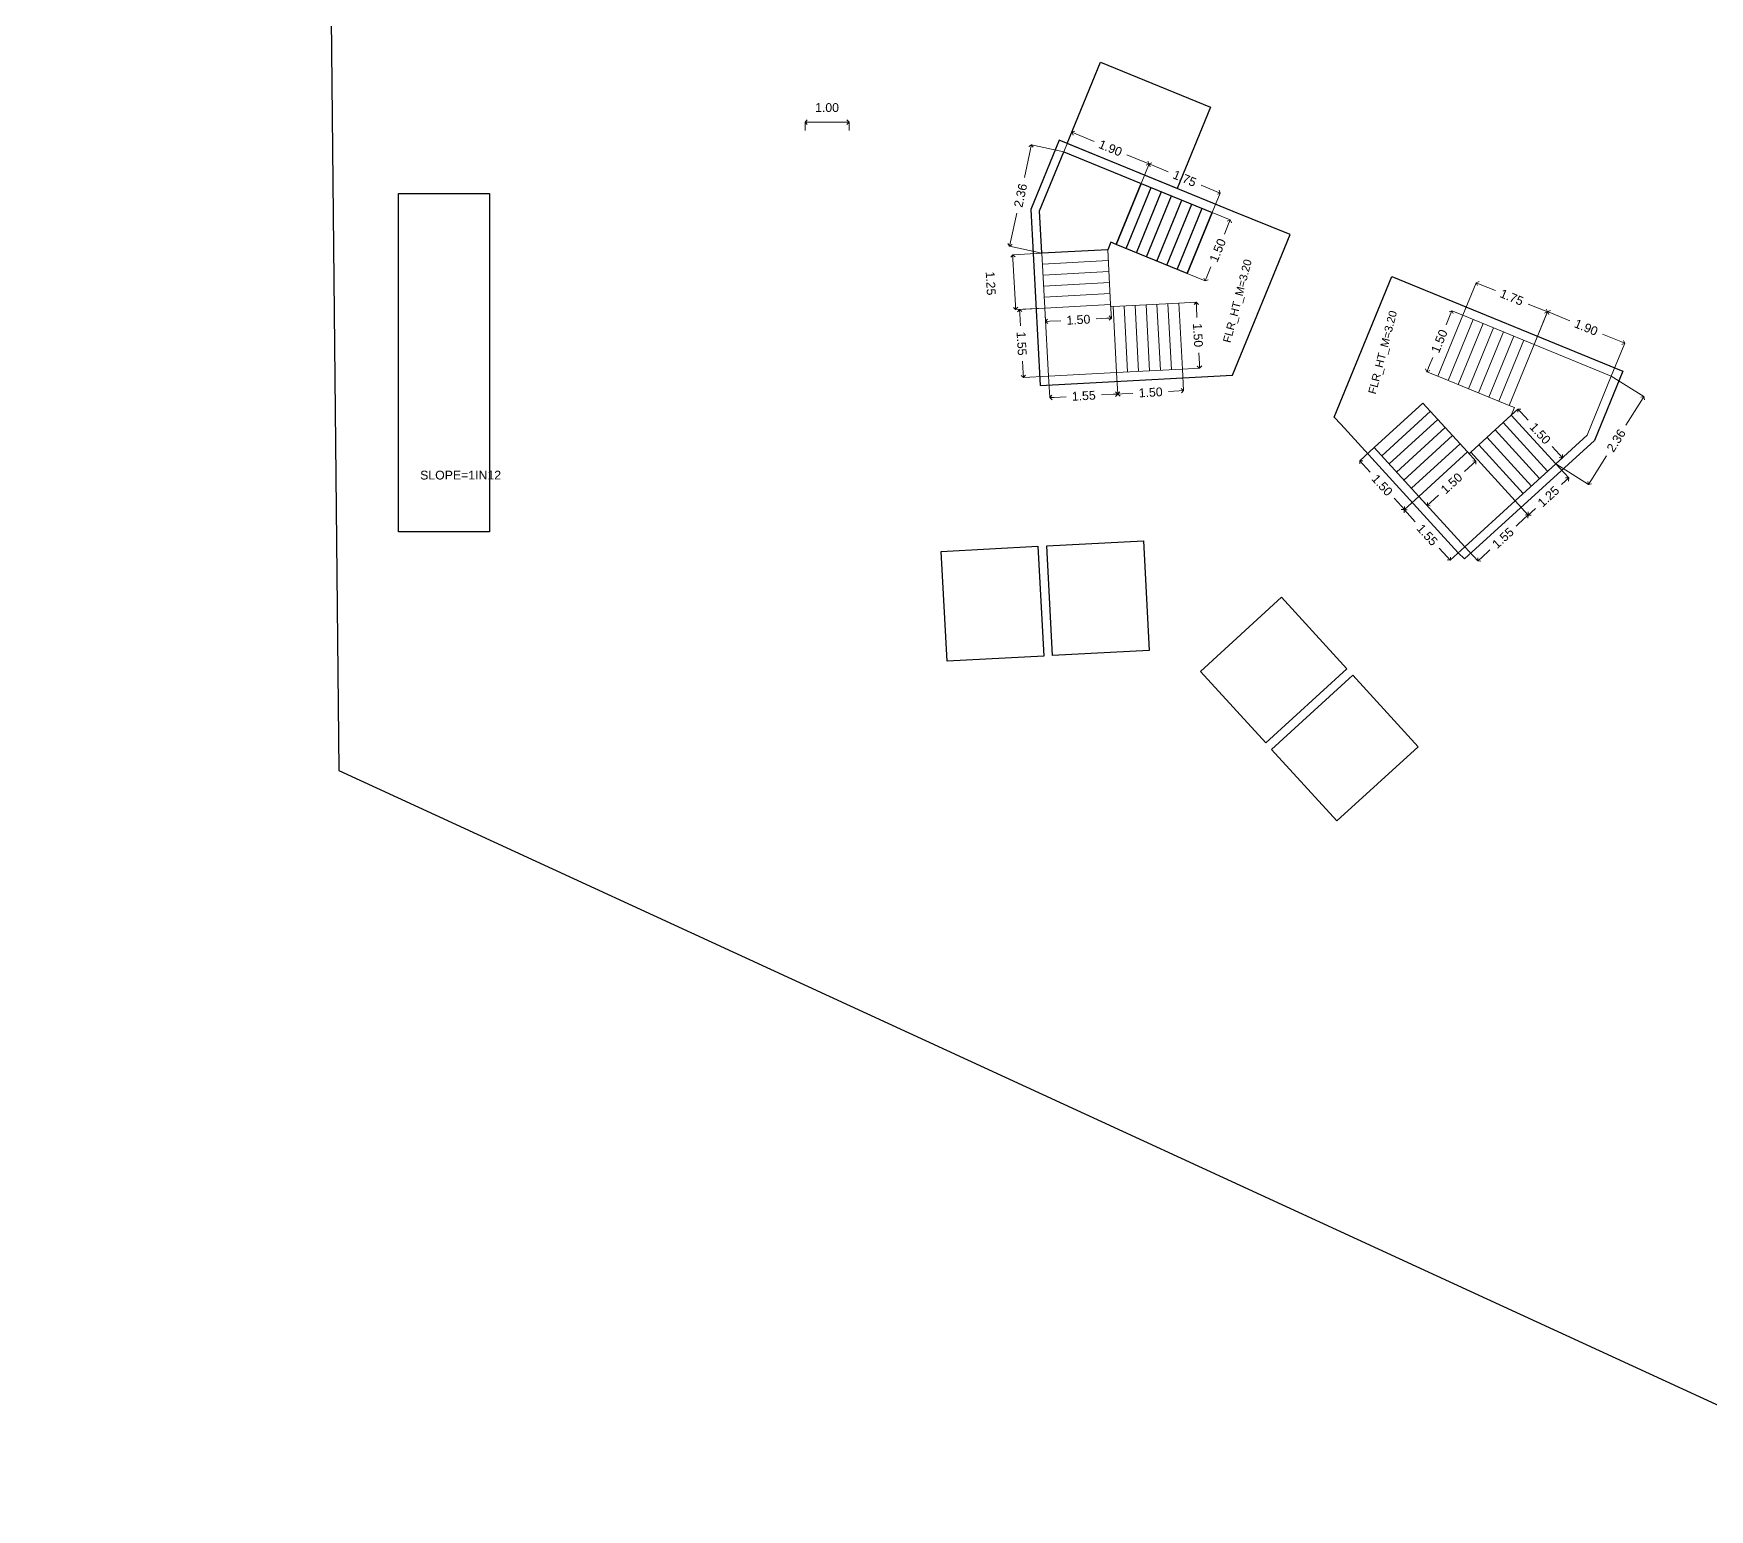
# Model space of a CAD drawing. Header units: metres. Extents: x 0 to 2611, y 0 to 3637.
# Drawn here: x 2329.2 to 2367.3, y 3138.52 to 3172.08 of the extents above; entities that cross this region are included whole.
import ezdxf

# ---------------------------------------------------------------- set-up
doc = ezdxf.new("R2010")
doc.units = ezdxf.units.M
doc.header["$LTSCALE"] = 0.1
doc.linetypes.add('CONTINULUS', pattern=[0])
for name, color, linetype in [('BLK_1_DA_RAMP_1', 7, 'Continuous'), ('BLK_1_FLR_0_BLT_UP_AREA', 14, 'Continuous'), ('BLK_1_FLR_0_LIFT_10', 1, 'Continuous'), ('BLK_1_FLR_0_LIFT_6', 1, 'Continuous'), ('BLK_1_FLR_0_LIFT_7', 1, 'Continuous'), ('BLK_1_FLR_0_LIFT_8', 1, 'Continuous'), ('BLK_1_FLR_0_LIFT_9', 1, 'Continuous'), ('BLK_1_FLR_0_STAIR_3', 7, 'Continuous'), ('BLK_1_FLR_0_STAIR_3_FLIGHT_3', 7, 'Continuous'), ('BLK_1_FLR_0_STAIR_3_LANDING_2', 7, 'Continuous'), ('BLK_1_FLR_0_STAIR_4', 7, 'Continuous'), ('BLK_1_FLR_0_STAIR_4_FLIGHT_3', 7, 'Continuous'), ('BLK_1_FLR_0_STAIR_4_LANDING_2', 7, 'Continuous')]:
    doc.layers.add(name, color=color, linetype=linetype)
for name, color, linetype, lineweight in [('BLK_1_FLR_0_EXIT_WIDTH_DOOR', 7, 'Continuous', 0), ('BLK_1_FLR_0_STAIR_3_FLIGHT_1', 7, 'Continuous', 0), ('BLK_1_FLR_0_STAIR_3_FLIGHT_2', 7, 'Continuous', 0), ('BLK_1_FLR_0_STAIR_3_LANDING_1', 7, 'Continuous', 0), ('BLK_1_FLR_0_STAIR_4_FLIGHT_1', 7, 'Continuous', 0), ('BLK_1_FLR_0_STAIR_4_FLIGHT_2', 7, 'Continuous', 0), ('BLK_1_FLR_0_STAIR_4_LANDING_1', 7, 'Continuous', 0), ('PLAN', 7, 'Continuous', 40)]:
    doc.layers.add(name, color=color, linetype=linetype, lineweight=lineweight)
doc.styles.add('Arial', font='arial.ttf', dxfattribs={"height": 0.2})
doc.styles.get("Standard").update_dxf_attribs({"font": 'arial.ttf'})
doc.dimstyles.new('Standard$0', dxfattribs={"dimtxt": 0.2, "dimasz": 0.1, "dimexe": 0, "dimexo": 0, "dimgap": 0.1525, "dimtad": 0, "dimzin": 3, "dimdsep": 46, "dimtxsty": 'Arial', "dimblk": 'OPEN90', "dimcen": 0.09, "dimclrd": 8, "dimclre": 8, "dimclrt": 7, "dimadec": 0, "dimazin": 0, "dimtfac": 1, "dimtofl": 0, "dimtmove": 2, "dimatfit": 2, "dimfxl": 1, "dimtolj": 1, "dimtzin": 0, "dimlwd": 9, "dimlwe": 9, "dimarcsym": 0})

# ---------------------------------------------------------------- blocks, each defined once
blk = doc.blocks.new('_Open90')
at = {"layer": 'PLAN', "color": 0, "lineweight": -2}
for p, q in [((0, 0), (-1, 0)), ((-0.5, 0.5), (0, 0)), ((0, 0), (-0.5, -0.5))]:
    blk.add_line(p, q, dxfattribs=at)
blk = doc.blocks.new('*D47')
at = {"layer": 'BLK_1_FLR_0_STAIR_3_FLIGHT_1', "color": 8, "lineweight": 9, "transparency": 16777216}
for p, q in [((2353.822, 3164.371), (2353.848, 3163.879)), ((2355.32, 3164.45), (2355.346, 3163.959)), ((2353.948, 3163.885), (2354.195, 3163.898)), ((2355.246, 3163.953), (2354.999, 3163.94))]:
    blk.add_line(p, q, dxfattribs=at)
at = {"layer": 'Defpoints', "color": 0, "transparency": 16777216}
for p in [(2353.822, 3164.371, 0), (2355.32, 3164.45, 0), (2353.848, 3163.879)]:
    blk.add_point(p, dxfattribs=at)
at = {"layer": 'BLK_1_FLR_0_STAIR_3_FLIGHT_1', "color": 8, "lineweight": 9, "transparency": 16777216, "xscale": 0.1, "yscale": 0.1, "zscale": 0.1}
for p, rotation in [((2353.848, 3163.879), 183.0264746994951), ((2355.346, 3163.959), 3.026474699495148)]:
    blk.add_blockref('_Open90', p, dxfattribs=dict(at, rotation=rotation))
at = {"layer": 'BLK_1_FLR_0_STAIR_3_FLIGHT_1', "color": 7, "transparency": 16777216, "insert": (2354.597, 3163.919), "char_height": 0.2, "attachment_point": 5, "rotation": 3.0265, "style": 'Arial'}
blk.add_mtext('\\A1;1.50', dxfattribs=at)
blk = doc.blocks.new('*D48')
at = {"layer": 'BLK_1_FLR_0_STAIR_3_FLIGHT_1', "color": 8, "lineweight": 9, "transparency": 16777216}
for p, q in [((2355.241, 3165.948), (2355.631, 3165.969)), ((2355.636, 3165.869), (2355.649, 3165.622)), ((2355.705, 3164.571), (2355.692, 3164.818)), ((2355.32, 3164.45), (2355.71, 3164.471))]:
    blk.add_line(p, q, dxfattribs=at)
at = {"layer": 'Defpoints', "color": 0, "transparency": 16777216}
for p in [(2355.241, 3165.948, 0), (2355.32, 3164.45, 0), (2355.71, 3164.471)]:
    blk.add_point(p, dxfattribs=at)
at = {"layer": 'BLK_1_FLR_0_STAIR_3_FLIGHT_1', "color": 8, "lineweight": 9, "transparency": 16777216, "xscale": 0.1, "yscale": 0.1, "zscale": 0.1}
for p, rotation in [((2355.631, 3165.969), 93.02647469949605), ((2355.71, 3164.471), 273.026474699496)]:
    blk.add_blockref('_Open90', p, dxfattribs=dict(at, rotation=rotation))
at = {"layer": 'BLK_1_FLR_0_STAIR_3_FLIGHT_1', "color": 7, "transparency": 16777216, "insert": (2355.671, 3165.22), "char_height": 0.2, "attachment_point": 5, "rotation": 273.0265, "style": 'Arial'}
blk.add_mtext('\\A1;1.50', dxfattribs=at)
blk = doc.blocks.new('*D49')
at = {"layer": 'BLK_1_FLR_0_STAIR_3_FLIGHT_2', "color": 8, "lineweight": 9, "transparency": 16777216}
for p, q in [((2352.123, 3167.085), (2351.462, 3167.05)), ((2351.467, 3166.95), (2351.522, 3165.902)), ((2352.189, 3165.837), (2351.528, 3165.802))]:
    blk.add_line(p, q, dxfattribs=at)
at = {"layer": 'Defpoints', "color": 0, "transparency": 16777216}
for p in [(2352.123, 3167.085, 0), (2351.528, 3165.802), (2352.189, 3165.837, 0)]:
    blk.add_point(p, dxfattribs=at)
at = {"layer": 'BLK_1_FLR_0_STAIR_3_FLIGHT_2', "color": 8, "lineweight": 9, "transparency": 16777216, "xscale": 0.1, "yscale": 0.1, "zscale": 0.1}
for p, rotation in [((2351.462, 3167.05), 93.02647469935891), ((2351.528, 3165.802), 273.0264746993589)]:
    blk.add_blockref('_Open90', p, dxfattribs=dict(at, rotation=rotation))
at = {"layer": 'BLK_1_FLR_0_STAIR_3_FLIGHT_2', "color": 7, "transparency": 16777216, "insert": (2350.96, 3166.398), "char_height": 0.2, "attachment_point": 5, "rotation": 273.0265, "style": 'Arial'}
blk.add_mtext('\\A1;1.25', dxfattribs=at)
blk = doc.blocks.new('*D50')
at = {"layer": 'BLK_1_FLR_0_STAIR_3_FLIGHT_2', "color": 8, "lineweight": 9, "transparency": 16777216}
for p, q in [((2352.189, 3165.837), (2352.205, 3165.532)), ((2353.687, 3165.916), (2353.703, 3165.611)), ((2352.305, 3165.537), (2352.552, 3165.55)), ((2353.603, 3165.606), (2353.356, 3165.593))]:
    blk.add_line(p, q, dxfattribs=at)
at = {"layer": 'Defpoints', "color": 0, "transparency": 16777216}
for p in [(2352.189, 3165.837, 0), (2353.687, 3165.916, 0), (2352.205, 3165.532)]:
    blk.add_point(p, dxfattribs=at)
at = {"layer": 'BLK_1_FLR_0_STAIR_3_FLIGHT_2', "color": 8, "lineweight": 9, "transparency": 16777216, "xscale": 0.1, "yscale": 0.1, "zscale": 0.1}
for p, rotation in [((2352.205, 3165.532), 183.0264746994787), ((2353.703, 3165.611), 3.026474699478685)]:
    blk.add_blockref('_Open90', p, dxfattribs=dict(at, rotation=rotation))
at = {"layer": 'BLK_1_FLR_0_STAIR_3_FLIGHT_2', "color": 7, "transparency": 16777216, "insert": (2352.954, 3165.571), "char_height": 0.2, "attachment_point": 5, "rotation": 3.0265, "style": 'Arial'}
blk.add_mtext('\\A1;1.50', dxfattribs=at)
blk = doc.blocks.new('*D51')
at = {"layer": 'BLK_1_FLR_0_STAIR_3_FLIGHT_3', "color": 8, "lineweight": 9, "transparency": 16777216}
for p, q in [((2354.379, 3168.673), (2354.56, 3169.115)), ((2354.652, 3169.077), (2354.996, 3168.936)), ((2356.086, 3168.489), (2355.743, 3168.63)), ((2355.998, 3168.01), (2356.179, 3168.451))]:
    blk.add_line(p, q, dxfattribs=at)
at = {"layer": 'Defpoints', "color": 0, "transparency": 16777216}
for p in [(2354.56, 3169.115), (2354.379, 3168.673, 0), (2355.998, 3168.01, 0)]:
    blk.add_point(p, dxfattribs=at)
at = {"layer": 'BLK_1_FLR_0_STAIR_3_FLIGHT_3', "color": 8, "lineweight": 9, "transparency": 16777216, "xscale": 0.1, "yscale": 0.1, "zscale": 0.1}
for p, rotation in [((2354.56, 3169.115), 157.7139272101451), ((2356.179, 3168.451), 337.7139272101451)]:
    blk.add_blockref('_Open90', p, dxfattribs=dict(at, rotation=rotation))
at = {"layer": 'BLK_1_FLR_0_STAIR_3_FLIGHT_3', "color": 7, "transparency": 16777216, "insert": (2355.369, 3168.783), "char_height": 0.2, "attachment_point": 5, "rotation": 337.7139, "style": 'Arial'}
blk.add_mtext('\\A1;1.75', dxfattribs=at)
blk = doc.blocks.new('*D52')
at = {"layer": 'BLK_1_FLR_0_STAIR_3_FLIGHT_3', "color": 8, "lineweight": 9, "transparency": 16777216}
for p, q in [((2355.998, 3168.01), (2356.405, 3167.843)), ((2356.367, 3167.75), (2356.273, 3167.521)), ((2355.429, 3166.622), (2355.836, 3166.455)), ((2355.874, 3166.547), (2355.968, 3166.776))]:
    blk.add_line(p, q, dxfattribs=at)
at = {"layer": 'Defpoints', "color": 0, "transparency": 16777216}
for p in [(2355.998, 3168.01, 0), (2355.429, 3166.622, 0), (2355.836, 3166.455)]:
    blk.add_point(p, dxfattribs=at)
at = {"layer": 'BLK_1_FLR_0_STAIR_3_FLIGHT_3', "color": 8, "lineweight": 9, "transparency": 16777216, "xscale": 0.1, "yscale": 0.1, "zscale": 0.1}
for p, rotation in [((2356.405, 3167.843), 67.71392721014676), ((2355.836, 3166.455), 247.7139272101468)]:
    blk.add_blockref('_Open90', p, dxfattribs=dict(at, rotation=rotation))
at = {"layer": 'BLK_1_FLR_0_STAIR_3_FLIGHT_3', "color": 7, "transparency": 16777216, "insert": (2356.121, 3167.149), "char_height": 0.2, "attachment_point": 5, "rotation": 67.7139, "style": 'Arial'}
blk.add_mtext('\\A1;1.50', dxfattribs=at)
blk = doc.blocks.new('*D53')
at = {"layer": 'BLK_1_FLR_0_STAIR_3_LANDING_2', "color": 8, "lineweight": 9, "transparency": 16777216}
for p, q in [((2352.624, 3169.393), (2352.805, 3169.834)), ((2352.898, 3169.796), (2353.31, 3169.627)), ((2354.467, 3169.153), (2354.055, 3169.322)), ((2354.379, 3168.673), (2354.56, 3169.115))]:
    blk.add_line(p, q, dxfattribs=at)
at = {"layer": 'Defpoints', "color": 0, "transparency": 16777216}
for p in [(2352.805, 3169.834), (2352.624, 3169.393, 0), (2354.379, 3168.673, 0)]:
    blk.add_point(p, dxfattribs=at)
at = {"layer": 'BLK_1_FLR_0_STAIR_3_LANDING_2', "color": 8, "lineweight": 9, "transparency": 16777216, "xscale": 0.1, "yscale": 0.1, "zscale": 0.1}
for p, rotation in [((2352.805, 3169.834), 157.7139272101976), ((2354.56, 3169.115), 337.7139272101977)]:
    blk.add_blockref('_Open90', p, dxfattribs=dict(at, rotation=rotation))
at = {"layer": 'BLK_1_FLR_0_STAIR_3_LANDING_2', "color": 7, "transparency": 16777216, "insert": (2353.682, 3169.475), "char_height": 0.2, "attachment_point": 5, "rotation": 337.7139, "style": 'Arial'}
blk.add_mtext('\\A1;1.90', dxfattribs=at)
blk = doc.blocks.new('*D54')
at = {"layer": 'BLK_1_FLR_0_STAIR_3_LANDING_2', "color": 8, "lineweight": 9, "transparency": 16777216}
for p, q in [((2352.624, 3169.393), (2351.89, 3169.552)), ((2351.869, 3169.454), (2351.728, 3168.803)), ((2351.411, 3167.342), (2351.552, 3167.994)), ((2352.123, 3167.085), (2351.389, 3167.244))]:
    blk.add_line(p, q, dxfattribs=at)
at = {"layer": 'Defpoints', "color": 0, "transparency": 16777216}
for p in [(2351.89, 3169.552), (2352.624, 3169.393, 0), (2352.123, 3167.085, 0)]:
    blk.add_point(p, dxfattribs=at)
at = {"layer": 'BLK_1_FLR_0_STAIR_3_LANDING_2', "color": 8, "lineweight": 9, "transparency": 16777216, "xscale": 0.1, "yscale": 0.1, "zscale": 0.1}
for p, rotation in [((2351.89, 3169.552), 77.75296677833859), ((2351.389, 3167.244), 257.7529667783386)]:
    blk.add_blockref('_Open90', p, dxfattribs=dict(at, rotation=rotation))
at = {"layer": 'BLK_1_FLR_0_STAIR_3_LANDING_2', "color": 7, "transparency": 16777216, "insert": (2351.64, 3168.398), "char_height": 0.2, "attachment_point": 5, "rotation": 77.753, "style": 'Arial'}
blk.add_mtext('\\A1;2.36', dxfattribs=at)
blk = doc.blocks.new('*D55')
at = {"layer": 'BLK_1_FLR_0_STAIR_3_LANDING_1', "color": 8, "lineweight": 9, "transparency": 16777216}
for p, q in [((2352.278, 3164.289), (2352.304, 3163.801)), ((2353.822, 3164.371), (2353.848, 3163.882)), ((2352.404, 3163.806), (2352.673, 3163.82)), ((2353.748, 3163.877), (2353.479, 3163.863))]:
    blk.add_line(p, q, dxfattribs=at)
at = {"layer": 'Defpoints', "color": 0, "transparency": 16777216}
for p in [(2352.278, 3164.289, 0), (2353.822, 3164.371, 0), (2352.304, 3163.801)]:
    blk.add_point(p, dxfattribs=at)
at = {"layer": 'BLK_1_FLR_0_STAIR_3_LANDING_1', "color": 8, "lineweight": 9, "transparency": 16777216, "xscale": 0.1, "yscale": 0.1, "zscale": 0.1}
for p, rotation in [((2352.304, 3163.801), 183.0264746993862), ((2353.848, 3163.882), 3.026474699386198)]:
    blk.add_blockref('_Open90', p, dxfattribs=dict(at, rotation=rotation))
at = {"layer": 'BLK_1_FLR_0_STAIR_3_LANDING_1', "color": 7, "transparency": 16777216, "insert": (2353.076, 3163.842), "char_height": 0.2, "attachment_point": 5, "rotation": 3.0265, "style": 'Arial'}
blk.add_mtext('\\A1;1.55', dxfattribs=at)
blk = doc.blocks.new('*D56')
at = {"layer": 'BLK_1_FLR_0_STAIR_3_LANDING_1', "color": 8, "lineweight": 9, "transparency": 16777216}
for p, q in [((2352.189, 3165.837), (2351.619, 3165.804)), ((2351.624, 3165.704), (2351.64, 3165.433)), ((2351.702, 3164.356), (2351.686, 3164.627)), ((2352.278, 3164.289), (2351.708, 3164.256))]:
    blk.add_line(p, q, dxfattribs=at)
at = {"layer": 'Defpoints', "color": 0, "transparency": 16777216}
for p in [(2352.189, 3165.837, 0), (2351.708, 3164.256), (2352.278, 3164.289, 0)]:
    blk.add_point(p, dxfattribs=at)
at = {"layer": 'BLK_1_FLR_0_STAIR_3_LANDING_1', "color": 8, "lineweight": 9, "transparency": 16777216, "xscale": 0.1, "yscale": 0.1, "zscale": 0.1}
for p, rotation in [((2351.619, 3165.804), 93.30197067858789), ((2351.708, 3164.256), 273.3019706785879)]:
    blk.add_blockref('_Open90', p, dxfattribs=dict(at, rotation=rotation))
at = {"layer": 'BLK_1_FLR_0_STAIR_3_LANDING_1', "color": 7, "transparency": 16777216, "insert": (2351.663, 3165.03), "char_height": 0.2, "attachment_point": 5, "rotation": 273.302, "style": 'Arial'}
blk.add_mtext('\\A1;1.55', dxfattribs=at)
blk = doc.blocks.new('*D57')
at = {"layer": 'BLK_1_FLR_0_STAIR_4_FLIGHT_1', "color": 8, "lineweight": 9, "transparency": 16777216}
for p, q in [((2361.695, 3165.675), (2361.998, 3166.413)), ((2362.09, 3166.375), (2362.434, 3166.234)), ((2363.525, 3165.787), (2363.181, 3165.928)), ((2363.315, 3165.011), (2363.617, 3165.749))]:
    blk.add_line(p, q, dxfattribs=at)
at = {"layer": 'Defpoints', "color": 0, "transparency": 16777216}
for p in [(2361.998, 3166.413), (2361.695, 3165.675, 0), (2363.315, 3165.011, 0)]:
    blk.add_point(p, dxfattribs=at)
at = {"layer": 'BLK_1_FLR_0_STAIR_4_FLIGHT_1', "color": 8, "lineweight": 9, "transparency": 16777216, "xscale": 0.1, "yscale": 0.1, "zscale": 0.1}
for p, rotation in [((2361.998, 3166.413), 157.7139272101313), ((2363.617, 3165.749), 337.7139272101314)]:
    blk.add_blockref('_Open90', p, dxfattribs=dict(at, rotation=rotation))
at = {"layer": 'BLK_1_FLR_0_STAIR_4_FLIGHT_1', "color": 7, "transparency": 16777216, "insert": (2362.807, 3166.081), "char_height": 0.2, "attachment_point": 5, "rotation": 337.7139, "style": 'Arial'}
blk.add_mtext('\\A1;1.75', dxfattribs=at)
blk = doc.blocks.new('*D58')
at = {"layer": 'BLK_1_FLR_0_STAIR_4_FLIGHT_1', "color": 8, "lineweight": 9, "transparency": 16777216}
for p, q in [((2361.695, 3165.675), (2361.445, 3165.777)), ((2361.407, 3165.685), (2361.313, 3165.456)), ((2360.914, 3164.482), (2361.008, 3164.711)), ((2361.127, 3164.287), (2360.876, 3164.389))]:
    blk.add_line(p, q, dxfattribs=at)
at = {"layer": 'Defpoints', "color": 0, "transparency": 16777216}
for p in [(2361.695, 3165.675, 0), (2360.876, 3164.389), (2361.127, 3164.287, 0)]:
    blk.add_point(p, dxfattribs=at)
at = {"layer": 'BLK_1_FLR_0_STAIR_4_FLIGHT_1', "color": 8, "lineweight": 9, "transparency": 16777216, "xscale": 0.1, "yscale": 0.1, "zscale": 0.1}
for p, rotation in [((2361.445, 3165.777), 67.71392721014388), ((2360.876, 3164.389), 247.7139272101439)]:
    blk.add_blockref('_Open90', p, dxfattribs=dict(at, rotation=rotation))
at = {"layer": 'BLK_1_FLR_0_STAIR_4_FLIGHT_1', "color": 7, "transparency": 16777216, "insert": (2361.16, 3165.083), "char_height": 0.2, "attachment_point": 5, "rotation": 67.7139, "style": 'Arial'}
blk.add_mtext('\\A1;1.50', dxfattribs=at)
blk = doc.blocks.new('*D59')
at = {"layer": 'BLK_1_FLR_0_STAIR_4_FLIGHT_3', "color": 8, "lineweight": 9, "transparency": 16777216}
for p, q in [((2359.68, 3162.663), (2359.353, 3162.364)), ((2359.42, 3162.29), (2359.587, 3162.108)), ((2360.692, 3161.555), (2360.364, 3161.257)), ((2360.297, 3161.33), (2360.13, 3161.513))]:
    blk.add_line(p, q, dxfattribs=at)
at = {"layer": 'Defpoints', "color": 0, "transparency": 16777216}
for p in [(2359.353, 3162.364), (2359.68, 3162.663, 0), (2360.692, 3161.555, 0)]:
    blk.add_point(p, dxfattribs=at)
at = {"layer": 'BLK_1_FLR_0_STAIR_4_FLIGHT_3', "color": 8, "lineweight": 9, "transparency": 16777216, "xscale": 0.1, "yscale": 0.1, "zscale": 0.1}
for p, rotation in [((2359.353, 3162.364), 132.4013797207681), ((2360.364, 3161.257), 312.4013797207683)]:
    blk.add_blockref('_Open90', p, dxfattribs=dict(at, rotation=rotation))
at = {"layer": 'BLK_1_FLR_0_STAIR_4_FLIGHT_3', "color": 7, "transparency": 16777216, "insert": (2359.859, 3161.81), "char_height": 0.2, "attachment_point": 5, "rotation": 312.4014, "style": 'Arial'}
blk.add_mtext('\\A1;1.50', dxfattribs=at)
blk = doc.blocks.new('*D60')
at = {"layer": 'BLK_1_FLR_0_STAIR_4_FLIGHT_3', "color": 8, "lineweight": 9, "transparency": 16777216}
for p, q in [((2361.799, 3162.567), (2361.991, 3162.357)), ((2361.917, 3162.289), (2361.735, 3162.123)), ((2360.692, 3161.555), (2360.884, 3161.345)), ((2360.957, 3161.413), (2361.14, 3161.58))]:
    blk.add_line(p, q, dxfattribs=at)
at = {"layer": 'Defpoints', "color": 0, "transparency": 16777216}
for p in [(2361.799, 3162.567, 0), (2360.692, 3161.555, 0), (2360.884, 3161.345)]:
    blk.add_point(p, dxfattribs=at)
at = {"layer": 'BLK_1_FLR_0_STAIR_4_FLIGHT_3', "color": 8, "lineweight": 9, "transparency": 16777216, "xscale": 0.1, "yscale": 0.1, "zscale": 0.1}
for p, rotation in [((2361.991, 3162.357), 42.40137972088418), ((2360.884, 3161.345), 222.4013797208842)]:
    blk.add_blockref('_Open90', p, dxfattribs=dict(at, rotation=rotation))
at = {"layer": 'BLK_1_FLR_0_STAIR_4_FLIGHT_3', "color": 7, "transparency": 16777216, "insert": (2361.437, 3161.851), "char_height": 0.2, "attachment_point": 5, "rotation": 42.4014, "style": 'Arial'}
blk.add_mtext('\\A1;1.50', dxfattribs=at)
blk = doc.blocks.new('*D61')
at = {"layer": 'BLK_1_FLR_0_STAIR_4_LANDING_2', "color": 8, "lineweight": 9, "transparency": 16777216}
for p, q in [((2362.884, 3161.454), (2363.178, 3161.131)), ((2363.105, 3161.064), (2362.904, 3160.881)), ((2361.739, 3160.409), (2362.034, 3160.086)), ((2362.108, 3160.153), (2362.308, 3160.336))]:
    blk.add_line(p, q, dxfattribs=at)
at = {"layer": 'Defpoints', "color": 0, "transparency": 16777216}
for p in [(2362.884, 3161.454, 0), (2361.739, 3160.409, 0), (2362.034, 3160.086)]:
    blk.add_point(p, dxfattribs=at)
at = {"layer": 'BLK_1_FLR_0_STAIR_4_LANDING_2', "color": 8, "lineweight": 9, "transparency": 16777216, "xscale": 0.1, "yscale": 0.1, "zscale": 0.1}
for p, rotation in [((2363.178, 3161.131), 42.40137972075411), ((2362.034, 3160.086), 222.4013797207541)]:
    blk.add_blockref('_Open90', p, dxfattribs=dict(at, rotation=rotation))
at = {"layer": 'BLK_1_FLR_0_STAIR_4_LANDING_2', "color": 7, "transparency": 16777216, "insert": (2362.606, 3160.608), "char_height": 0.2, "attachment_point": 5, "rotation": 42.4014, "style": 'Arial'}
blk.add_mtext('\\A1;1.55', dxfattribs=at)
blk = doc.blocks.new('*D62')
at = {"layer": 'BLK_1_FLR_0_STAIR_4_LANDING_2', "color": 8, "lineweight": 9, "transparency": 16777216}
for p, q in [((2360.692, 3161.555), (2360.361, 3161.253)), ((2360.428, 3161.179), (2360.612, 3160.978)), ((2361.739, 3160.409), (2361.408, 3160.106)), ((2361.34, 3160.18), (2361.156, 3160.381))]:
    blk.add_line(p, q, dxfattribs=at)
at = {"layer": 'Defpoints', "color": 0, "transparency": 16777216}
for p in [(2360.692, 3161.555, 0), (2360.361, 3161.253), (2361.739, 3160.409, 0)]:
    blk.add_point(p, dxfattribs=at)
at = {"layer": 'BLK_1_FLR_0_STAIR_4_LANDING_2', "color": 8, "lineweight": 9, "transparency": 16777216, "xscale": 0.1, "yscale": 0.1, "zscale": 0.1}
for p, rotation in [((2360.361, 3161.253), 132.4013797208866), ((2361.408, 3160.106), 312.4013797208866)]:
    blk.add_blockref('_Open90', p, dxfattribs=dict(at, rotation=rotation))
at = {"layer": 'BLK_1_FLR_0_STAIR_4_LANDING_2', "color": 7, "transparency": 16777216, "insert": (2360.884, 3160.679), "char_height": 0.2, "attachment_point": 5, "rotation": 312.4014, "style": 'Arial'}
blk.add_mtext('\\A1;1.55', dxfattribs=at)
blk = doc.blocks.new('*D63')
at = {"layer": 'BLK_1_FLR_0_STAIR_4_FLIGHT_2', "color": 8, "lineweight": 9, "transparency": 16777216}
for p, q in [((2363.807, 3162.297), (2364.101, 3161.974)), ((2364.028, 3161.906), (2363.938, 3161.825)), ((2362.884, 3161.454), (2363.178, 3161.131)), ((2363.252, 3161.198), (2363.342, 3161.28))]:
    blk.add_line(p, q, dxfattribs=at)
at = {"layer": 'Defpoints', "color": 0, "transparency": 16777216}
for p in [(2363.807, 3162.297, 0), (2362.884, 3161.454, 0), (2363.178, 3161.131)]:
    blk.add_point(p, dxfattribs=at)
at = {"layer": 'BLK_1_FLR_0_STAIR_4_FLIGHT_2', "color": 8, "lineweight": 9, "transparency": 16777216, "xscale": 0.1, "yscale": 0.1, "zscale": 0.1}
for p, rotation in [((2364.101, 3161.974), 42.40137972072093), ((2363.178, 3161.131), 222.4013797207208)]:
    blk.add_blockref('_Open90', p, dxfattribs=dict(at, rotation=rotation))
at = {"layer": 'BLK_1_FLR_0_STAIR_4_FLIGHT_2', "color": 7, "transparency": 16777216, "insert": (2363.64, 3161.552), "char_height": 0.2, "attachment_point": 5, "rotation": 42.4014, "style": 'Arial'}
blk.add_mtext('\\A1;1.25', dxfattribs=at)
blk = doc.blocks.new('*D64')
at = {"layer": 'BLK_1_FLR_0_STAIR_4_FLIGHT_2', "color": 8, "lineweight": 9, "transparency": 16777216}
for p, q in [((2362.795, 3163.404), (2362.945, 3163.541)), ((2363.013, 3163.467), (2363.18, 3163.285)), ((2363.889, 3162.507), (2363.722, 3162.69)), ((2363.807, 3162.297), (2363.957, 3162.434))]:
    blk.add_line(p, q, dxfattribs=at)
at = {"layer": 'Defpoints', "color": 0, "transparency": 16777216}
for p in [(2362.945, 3163.541), (2362.795, 3163.404, 0), (2363.807, 3162.297, 0)]:
    blk.add_point(p, dxfattribs=at)
at = {"layer": 'BLK_1_FLR_0_STAIR_4_FLIGHT_2', "color": 8, "lineweight": 9, "transparency": 16777216, "xscale": 0.1, "yscale": 0.1, "zscale": 0.1}
for p, rotation in [((2362.945, 3163.541), 132.4008654062974), ((2363.957, 3162.434), 312.4008654062977)]:
    blk.add_blockref('_Open90', p, dxfattribs=dict(at, rotation=rotation))
at = {"layer": 'BLK_1_FLR_0_STAIR_4_FLIGHT_2', "color": 7, "transparency": 16777216, "insert": (2363.451, 3162.987), "char_height": 0.2, "attachment_point": 5, "rotation": 312.4009, "style": 'Arial'}
blk.add_mtext('\\A1;1.50', dxfattribs=at)
blk = doc.blocks.new('*D65')
at = {"layer": 'BLK_1_FLR_0_STAIR_4_LANDING_1', "color": 8, "lineweight": 9, "transparency": 16777216}
for p, q in [((2363.315, 3165.011), (2363.62, 3165.756)), ((2363.713, 3165.718), (2364.125, 3165.549)), ((2365.282, 3165.075), (2364.87, 3165.244)), ((2365.069, 3164.292), (2365.375, 3165.037))]:
    blk.add_line(p, q, dxfattribs=at)
at = {"layer": 'Defpoints', "color": 0, "transparency": 16777216}
for p in [(2363.62, 3165.756), (2363.315, 3165.011, 0), (2365.069, 3164.292, 0)]:
    blk.add_point(p, dxfattribs=at)
at = {"layer": 'BLK_1_FLR_0_STAIR_4_LANDING_1', "color": 8, "lineweight": 9, "transparency": 16777216, "xscale": 0.1, "yscale": 0.1, "zscale": 0.1}
for p, rotation in [((2363.62, 3165.756), 157.7139272101377), ((2365.375, 3165.037), 337.7139272101376)]:
    blk.add_blockref('_Open90', p, dxfattribs=dict(at, rotation=rotation))
at = {"layer": 'BLK_1_FLR_0_STAIR_4_LANDING_1', "color": 7, "transparency": 16777216, "insert": (2364.497, 3165.397), "char_height": 0.2, "attachment_point": 5, "rotation": 337.7139, "style": 'Arial'}
blk.add_mtext('\\A1;1.90', dxfattribs=at)
blk = doc.blocks.new('*D66')
at = {"layer": 'BLK_1_FLR_0_STAIR_4_LANDING_1', "color": 8, "lineweight": 9, "transparency": 16777216}
for p, q in [((2365.069, 3164.292), (2365.811, 3163.823)), ((2365.758, 3163.738), (2365.401, 3163.175)), ((2363.807, 3162.297), (2364.549, 3161.827)), ((2364.602, 3161.912), (2364.959, 3162.475))]:
    blk.add_line(p, q, dxfattribs=at)
at = {"layer": 'Defpoints', "color": 0, "transparency": 16777216}
for p in [(2365.069, 3164.292, 0), (2365.811, 3163.823), (2363.807, 3162.297, 0)]:
    blk.add_point(p, dxfattribs=at)
at = {"layer": 'BLK_1_FLR_0_STAIR_4_LANDING_1', "color": 8, "lineweight": 9, "transparency": 16777216, "xscale": 0.1, "yscale": 0.1, "zscale": 0.1}
for p, rotation in [((2365.811, 3163.823), 57.67503671613764), ((2364.549, 3161.827), 237.6750367161376)]:
    blk.add_blockref('_Open90', p, dxfattribs=dict(at, rotation=rotation))
at = {"layer": 'BLK_1_FLR_0_STAIR_4_LANDING_1', "color": 7, "transparency": 16777216, "insert": (2365.18, 3162.825), "char_height": 0.2, "attachment_point": 5, "rotation": 57.675, "style": 'Arial'}
blk.add_mtext('\\A1;2.36', dxfattribs=at)
blk = doc.blocks.new('*D384')
at = {"layer": 'BLK_1_FLR_0_EXIT_WIDTH_DOOR', "color": 8, "linetype": 'CONTINULUS', "lineweight": 9, "ltscale": 0.05, "transparency": 16777216}
for p, q in [((2346.74, 3169.877), (2346.74, 3170.064)), ((2346.84, 3170.064), (2347.64, 3170.064)), ((2347.74, 3169.877), (2347.74, 3170.064))]:
    blk.add_line(p, q, dxfattribs=at)
at = {"layer": 'Defpoints', "color": 0, "linetype": 'CONTINULUS', "ltscale": 0.05, "transparency": 16777216}
for p in [(2347.74, 3170.064), (2346.74, 3169.877), (2347.74, 3169.877)]:
    blk.add_point(p, dxfattribs=at)
at = {"layer": 'BLK_1_FLR_0_EXIT_WIDTH_DOOR', "color": 8, "linetype": 'CONTINULUS', "lineweight": 9, "ltscale": 0.05, "transparency": 16777216, "xscale": 0.1, "yscale": 0.1, "zscale": 0.1, "rotation": 180}
blk.add_blockref('_Open90', (2346.74, 3170.064), dxfattribs=at)
at = {"layer": 'BLK_1_FLR_0_EXIT_WIDTH_DOOR', "color": 8, "linetype": 'CONTINULUS', "lineweight": 9, "ltscale": 0.05, "transparency": 16777216, "xscale": 0.1, "yscale": 0.1, "zscale": 0.1}
blk.add_blockref('_Open90', (2347.74, 3170.064), dxfattribs=at)
at = {"layer": 'BLK_1_FLR_0_EXIT_WIDTH_DOOR', "color": 7, "linetype": 'CONTINULUS', "ltscale": 0.05, "transparency": 16777216, "insert": (2347.24, 3170.395), "char_height": 0.2, "attachment_point": 5, "style": 'Arial'}
blk.add_mtext('\\A1;1.00', dxfattribs=at)

msp = doc.modelspace()

# ---------------------------------------------------------------- linework, layer by layer
at = {"layer": 'BLK_1_DA_RAMP_1', "color": 7, "linetype": 'Continuous'}
msp.add_lwpolyline([(2337.496, 3168.445), (2339.569, 3168.445), (2339.569, 3160.748), (2337.496, 3160.748)], close=True, dxfattribs=at)
at = {"layer": 'BLK_1_FLR_0_BLT_UP_AREA', "color": 14, "ltscale": 0.05}
msp.add_lwpolyline([(2371.89, 3174.872), (2352.711, 3183.701), (2339.052, 3189.989), (2330.371, 3190.168), (2316.083, 3190.462), (2310.457, 3193.052), (2300.943, 3203.715), (2291.101, 3194.933), (2297.191, 3188.108), (2291.55, 3175.854), (2315.312, 3164.915), (2320.953, 3177.169), (2329.361, 3176.996), (2335.922, 3176.861), (2335.984, 3170.943), (2336.145, 3155.324), (2361.103, 3143.835), (2372.65, 3138.518)], dxfattribs=at)
at = {"layer": 'BLK_1_FLR_0_LIFT_10', "color": 2, "elevation": 0}
msp.add_lwpolyline([(2352.7, 3169.578), (2353.458, 3171.428), (2355.957, 3170.404), (2355.198, 3168.554)], close=True, dxfattribs=at)
at = {"layer": 'BLK_1_FLR_0_LIFT_6', "color": 1, "elevation": 0}
msp.add_lwpolyline([(2357.347, 3155.801), (2359.193, 3157.487), (2360.677, 3155.863), (2358.83, 3154.177)], close=True, dxfattribs=at)
at = {"layer": 'BLK_1_FLR_0_LIFT_7', "color": 1, "elevation": 0}
msp.add_lwpolyline([(2355.729, 3157.574), (2357.575, 3159.26), (2359.058, 3157.635), (2357.212, 3155.949)], close=True, dxfattribs=at)
at = {"layer": 'BLK_1_FLR_0_LIFT_8', "color": 1, "elevation": 0}
msp.add_lwpolyline([(2352.366, 3157.935), (2352.234, 3160.432), (2354.431, 3160.548), (2354.563, 3158.051)], close=True, dxfattribs=at)
at = {"layer": 'BLK_1_FLR_0_LIFT_9', "color": 1, "elevation": 0}
msp.add_lwpolyline([(2349.97, 3157.808), (2349.838, 3160.305), (2352.035, 3160.421), (2352.167, 3157.925)], close=True, dxfattribs=at)
at = {"layer": 'BLK_1_FLR_0_STAIR_3', "elevation": 0}
msp.add_lwpolyline([(2352.514, 3169.653), (2351.87, 3168.081), (2352.082, 3164.079), (2356.458, 3164.31), (2357.769, 3167.509), (2356.47, 3168.032)], close=True, dxfattribs=at)
at = {"layer": 'BLK_1_FLR_0_STAIR_3_FLIGHT_1', "color": 3}
for p, q in [((2353.743, 3165.869, 0), (2353.822, 3164.371, 0)), ((2353.992, 3165.882, 0), (2354.072, 3164.384, 0)), ((2354.242, 3165.895, 0), (2354.321, 3164.397, 0)), ((2354.492, 3165.909, 0), (2354.571, 3164.411, 0)), ((2354.741, 3165.922, 0), (2354.821, 3164.424, 0)), ((2354.991, 3165.935, 0), (2355.07, 3164.437, 0)), ((2355.241, 3165.948, 0), (2355.32, 3164.45, 0))]:
    msp.add_line(p, q, dxfattribs=at)
at = {"layer": 'BLK_1_FLR_0_STAIR_3_FLIGHT_1', "elevation": 0}
msp.add_lwpolyline([(2353.822, 3164.371), (2355.32, 3164.45), (2355.241, 3165.948), (2353.743, 3165.869)], close=True, dxfattribs=at)
at = {"layer": 'BLK_1_FLR_0_STAIR_3_FLIGHT_2', "color": 3}
for p, q in [((2352.123, 3167.085, 0), (2353.621, 3167.164, 0)), ((2352.136, 3166.835, 0), (2353.634, 3166.915, 0)), ((2352.15, 3166.586, 0), (2353.647, 3166.665, 0)), ((2352.163, 3166.336, 0), (2353.661, 3166.415, 0)), ((2352.176, 3166.087, 0), (2353.674, 3166.166, 0)), ((2352.189, 3165.837, 0), (2353.687, 3165.916, 0))]:
    msp.add_line(p, q, dxfattribs=at)
at = {"layer": 'BLK_1_FLR_0_STAIR_3_FLIGHT_2', "elevation": 0}
msp.add_lwpolyline([(2353.687, 3165.916), (2352.189, 3165.837), (2352.123, 3167.085), (2353.621, 3167.164)], close=True, dxfattribs=at)
at = {"layer": 'BLK_1_FLR_0_STAIR_3_FLIGHT_3', "color": 3}
for p, q in [((2353.81, 3167.285, 0), (2354.379, 3168.673, 0)), ((2354.041, 3167.191, 0), (2354.61, 3168.579, 0)), ((2354.272, 3167.096, 0), (2354.841, 3168.484, 0)), ((2354.504, 3167.001, 0), (2355.073, 3168.389, 0)), ((2354.735, 3166.906, 0), (2355.304, 3168.294, 0)), ((2354.966, 3166.811, 0), (2355.535, 3168.199, 0)), ((2355.198, 3166.717, 0), (2355.767, 3168.105, 0)), ((2355.429, 3166.622, 0), (2355.998, 3168.01, 0))]:
    msp.add_line(p, q, dxfattribs=at)
at = {"layer": 'BLK_1_FLR_0_STAIR_3_FLIGHT_3', "elevation": 0}
msp.add_lwpolyline([(2353.81, 3167.285), (2354.379, 3168.673), (2355.998, 3168.01), (2355.429, 3166.622)], close=True, dxfattribs=at)
at = {"layer": 'BLK_1_FLR_0_STAIR_3_LANDING_1', "elevation": 0}
msp.add_lwpolyline([(2352.278, 3164.289), (2353.822, 3164.371), (2353.743, 3165.869), (2353.69, 3165.866), (2353.687, 3165.916), (2352.189, 3165.837)], close=True, dxfattribs=at)
at = {"layer": 'BLK_1_FLR_0_STAIR_3_LANDING_2', "elevation": 0}
msp.add_lwpolyline([(2352.072, 3168.046), (2352.624, 3169.393), (2354.379, 3168.673), (2353.81, 3167.285), (2353.691, 3167.334), (2353.621, 3167.164), (2352.123, 3167.085)], close=True, dxfattribs=at)
at = {"layer": 'BLK_1_FLR_0_STAIR_4', "elevation": 0}
msp.add_lwpolyline([(2365.33, 3164.401), (2364.686, 3162.828), (2361.733, 3160.132), (2361.591, 3160.274), (2358.92, 3163.199), (2358.77, 3163.359), (2360.079, 3166.553)], close=True, dxfattribs=at)
at = {"layer": 'BLK_1_FLR_0_STAIR_4_FLIGHT_1', "color": 3}
for p, q in [((2361.127, 3164.287, 0), (2361.695, 3165.675, 0)), ((2361.358, 3164.192, 0), (2361.927, 3165.58, 0)), ((2361.589, 3164.097, 0), (2362.158, 3165.485, 0)), ((2361.821, 3164.002, 0), (2362.389, 3165.39, 0)), ((2362.052, 3163.907, 0), (2362.621, 3165.295, 0)), ((2362.283, 3163.813, 0), (2362.852, 3165.201, 0)), ((2362.515, 3163.718, 0), (2363.083, 3165.106, 0)), ((2362.746, 3163.623, 0), (2363.315, 3165.011, 0))]:
    msp.add_line(p, q, dxfattribs=at)
at = {"layer": 'BLK_1_FLR_0_STAIR_4_FLIGHT_1', "elevation": 0}
msp.add_lwpolyline([(2361.127, 3164.287), (2361.695, 3165.675), (2363.315, 3165.011), (2362.746, 3163.623)], close=True, dxfattribs=at)
at = {"layer": 'BLK_1_FLR_0_STAIR_4_FLIGHT_2', "color": 3}
for p, q in [((2363.438, 3161.959, 0), (2362.426, 3163.067, 0)), ((2363.622, 3162.128, 0), (2362.611, 3163.236, 0)), ((2363.807, 3162.297, 0), (2362.795, 3163.404, 0)), ((2363.068, 3161.622, 0), (2362.057, 3162.73, 0)), ((2363.253, 3161.791, 0), (2362.241, 3162.899, 0)), ((2362.884, 3161.454, 0), (2361.872, 3162.561, 0))]:
    msp.add_line(p, q, dxfattribs=at)
at = {"layer": 'BLK_1_FLR_0_STAIR_4_FLIGHT_2', "elevation": 0}
msp.add_lwpolyline([(2362.884, 3161.454), (2363.807, 3162.297), (2362.795, 3163.404), (2361.872, 3162.561)], close=True, dxfattribs=at)
at = {"layer": 'BLK_1_FLR_0_STAIR_4_FLIGHT_3', "color": 3}
for p, q in [((2360.788, 3163.675, 0), (2359.68, 3162.663, 0)), ((2360.957, 3163.49, 0), (2359.849, 3162.479, 0)), ((2361.125, 3163.305, 0), (2360.017, 3162.294, 0)), ((2361.294, 3163.121, 0), (2360.186, 3162.109, 0)), ((2361.462, 3162.936, 0), (2360.355, 3161.925, 0)), ((2361.631, 3162.752, 0), (2360.523, 3161.74, 0)), ((2361.799, 3162.567, 0), (2360.692, 3161.555, 0))]:
    msp.add_line(p, q, dxfattribs=at)
at = {"layer": 'BLK_1_FLR_0_STAIR_4_FLIGHT_3', "elevation": 0}
msp.add_lwpolyline([(2359.68, 3162.663), (2360.788, 3163.675), (2361.799, 3162.567), (2360.692, 3161.555)], close=True, dxfattribs=at)
at = {"layer": 'BLK_1_FLR_0_STAIR_4_LANDING_1', "elevation": 0}
msp.add_lwpolyline([(2363.807, 3162.297), (2364.518, 3162.946), (2365.069, 3164.292), (2363.315, 3165.011), (2362.746, 3163.623), (2362.865, 3163.574), (2362.795, 3163.404)], close=True, dxfattribs=at)
at = {"layer": 'BLK_1_FLR_0_STAIR_4_LANDING_2', "elevation": 0}
msp.add_lwpolyline([(2361.872, 3162.561), (2362.884, 3161.454), (2361.739, 3160.409), (2360.692, 3161.555), (2361.799, 3162.567), (2361.835, 3162.528)], close=True, dxfattribs=at)

# ---------------------------------------------------------------- texts
at = {"layer": 'BLK_1_DA_RAMP_1', "color": 7, "linetype": 'CONTINULUS', "ltscale": 0.05, "insert": (2337.99, 3162.139), "char_height": 0.2, "width": 10.43043, "attachment_point": 1, "style": 'Arial'}
msp.add_mtext('SLOPE=1IN12', dxfattribs=at)
at = {"layer": 'BLK_1_FLR_0_STAIR_3', "insert": (2356.236, 3165.079, -0.081), "char_height": 0.18103, "width": 1.93651, "attachment_point": 1, "rotation": 75.5092}
msp.add_mtext('FLR_HT_M=3.20', dxfattribs=at)
at = {"layer": 'BLK_1_FLR_0_STAIR_4', "insert": (2359.538, 3163.911, -0.081), "char_height": 0.18103, "width": 1.93651, "attachment_point": 1, "rotation": 75.5092}
msp.add_mtext('FLR_HT_M=3.20', dxfattribs=at)

# ---------------------------------------------------------------- dimensions: what is measured, and where the dimension line sits
at = {"layer": 'BLK_1_FLR_0_EXIT_WIDTH_DOOR', "color": 1, "linetype": 'CONTINULUS', "ltscale": 0.05}
dim = msp.add_aligned_dim(p1=(2346.74, 3169.877), p2=(2347.74, 3169.877), distance=0.187, dimstyle='Standard$0', dxfattribs=at)
dim.commit()
dim.dimension.update_dxf_attribs({"geometry": '*D384', "text_midpoint": (2347.24, 3170.395)})
at = {"layer": 'BLK_1_FLR_0_STAIR_3_FLIGHT_1', "color": 2}
dim = msp.add_aligned_dim(p1=(2355.241, 3165.948, 0), p2=(2355.32, 3164.45, 0), distance=0.391, dimstyle='Standard$0', dxfattribs=at)
dim.commit()
dim.dimension.update_dxf_attribs({"geometry": '*D48', "text_midpoint": (2355.671, 3165.22)})
at = {"layer": 'BLK_1_FLR_0_STAIR_3_FLIGHT_1', "color": 1}
dim = msp.add_aligned_dim(p1=(2355.32, 3164.45, 0), p2=(2353.822, 3164.371, 0), distance=0.492, dimstyle='Standard$0', dxfattribs=at)
dim.commit()
dim.dimension.update_dxf_attribs({"geometry": '*D47', "text_midpoint": (2354.597, 3163.919)})
at = {"layer": 'BLK_1_FLR_0_STAIR_3_FLIGHT_2', "color": 1}
dim = msp.add_aligned_dim(p1=(2352.123, 3167.085, 0), p2=(2352.189, 3165.837, 0), distance=-0.663, dimstyle='Standard$0', dxfattribs=at)
dim.commit()
dim.dimension.update_dxf_attribs({"geometry": '*D49', "text_midpoint": (2350.96, 3166.398)})
at = {"layer": 'BLK_1_FLR_0_STAIR_3_FLIGHT_2', "color": 2}
dim = msp.add_aligned_dim(p1=(2353.687, 3165.916, 0), p2=(2352.189, 3165.837, 0), distance=0.306, dimstyle='Standard$0', dxfattribs=at)
dim.commit()
dim.dimension.update_dxf_attribs({"geometry": '*D50', "text_midpoint": (2352.954, 3165.571)})
at = {"layer": 'BLK_1_FLR_0_STAIR_3_FLIGHT_3', "color": 1}
dim = msp.add_aligned_dim(p1=(2355.998, 3168.01, 0), p2=(2354.379, 3168.673, 0), distance=-0.477, dimstyle='Standard$0', dxfattribs=at)
dim.commit()
dim.dimension.update_dxf_attribs({"geometry": '*D51', "text_midpoint": (2355.369, 3168.783)})
at = {"layer": 'BLK_1_FLR_0_STAIR_3_FLIGHT_3', "color": 2}
dim = msp.add_aligned_dim(p1=(2355.998, 3168.01, 0), p2=(2355.429, 3166.622, 0), distance=0.44, dimstyle='Standard$0', dxfattribs=at)
dim.commit()
dim.dimension.update_dxf_attribs({"geometry": '*D52', "text_midpoint": (2356.121, 3167.149)})
at = {"layer": 'BLK_1_FLR_0_STAIR_3_LANDING_1', "color": 1}
dim = msp.add_aligned_dim(p1=(2352.189, 3165.837, 0), p2=(2352.278, 3164.289, 0), distance=-0.571, dimstyle='Standard$0', dxfattribs=at)
dim.commit()
dim.dimension.update_dxf_attribs({"geometry": '*D56', "text_midpoint": (2351.663, 3165.03)})
at = {"layer": 'BLK_1_FLR_0_STAIR_3_LANDING_1', "color": 2}
dim = msp.add_aligned_dim(p1=(2353.822, 3164.371, 0), p2=(2352.278, 3164.289, 0), distance=0.489, dimstyle='Standard$0', dxfattribs=at)
dim.commit()
dim.dimension.update_dxf_attribs({"geometry": '*D55', "text_midpoint": (2353.076, 3163.842)})
at = {"layer": 'BLK_1_FLR_0_STAIR_3_LANDING_2', "color": 2}
dim = msp.add_aligned_dim(p1=(2352.123, 3167.085, 0), p2=(2352.624, 3169.393, 0), distance=0.751, dimstyle='Standard$0', dxfattribs=at)
dim.commit()
dim.dimension.update_dxf_attribs({"geometry": '*D54', "text_midpoint": (2351.64, 3168.398)})
at = {"layer": 'BLK_1_FLR_0_STAIR_3_LANDING_2', "color": 1}
dim = msp.add_aligned_dim(p1=(2354.379, 3168.673, 0), p2=(2352.624, 3169.393, 0), distance=-0.477, dimstyle='Standard$0', dxfattribs=at)
dim.commit()
dim.dimension.update_dxf_attribs({"geometry": '*D53', "text_midpoint": (2353.682, 3169.475)})
at = {"layer": 'BLK_1_FLR_0_STAIR_4_FLIGHT_1', "color": 1}
dim = msp.add_aligned_dim(p1=(2363.315, 3165.011, 0), p2=(2361.695, 3165.675, 0), distance=-0.797, dimstyle='Standard$0', dxfattribs=at)
dim.commit()
dim.dimension.update_dxf_attribs({"geometry": '*D57', "text_midpoint": (2362.807, 3166.081)})
at = {"layer": 'BLK_1_FLR_0_STAIR_4_FLIGHT_1', "color": 2}
dim = msp.add_aligned_dim(p1=(2361.695, 3165.675, 0), p2=(2361.127, 3164.287, 0), distance=-0.271, dimstyle='Standard$0', dxfattribs=at)
dim.commit()
dim.dimension.update_dxf_attribs({"geometry": '*D58', "text_midpoint": (2361.16, 3165.083)})
at = {"layer": 'BLK_1_FLR_0_STAIR_4_FLIGHT_2', "color": 2}
dim = msp.add_aligned_dim(p1=(2363.807, 3162.297, 0), p2=(2362.795, 3163.404, 0), distance=-0.203, dimstyle='Standard$0', dxfattribs=at)
dim.commit()
dim.dimension.update_dxf_attribs({"geometry": '*D64', "text_midpoint": (2363.451, 3162.987)})
at = {"layer": 'BLK_1_FLR_0_STAIR_4_FLIGHT_2', "color": 1}
dim = msp.add_linear_dim(base=(2363.178, 3161.131), p1=(2363.807, 3162.297, 0), p2=(2362.884, 3161.454, 0), angle=222.4014, dimstyle='Standard$0', dxfattribs=at)
dim.commit()
dim.dimension.update_dxf_attribs({"geometry": '*D63', "text_midpoint": (2363.64, 3161.552), "dimtype": 161})
at = {"layer": 'BLK_1_FLR_0_STAIR_4_FLIGHT_3', "color": 1}
dim = msp.add_aligned_dim(p1=(2360.692, 3161.555, 0), p2=(2359.68, 3162.663, 0), distance=0.443, dimstyle='Standard$0', dxfattribs=at)
dim.commit()
dim.dimension.update_dxf_attribs({"geometry": '*D59', "text_midpoint": (2359.859, 3161.81)})
at = {"layer": 'BLK_1_FLR_0_STAIR_4_FLIGHT_3', "color": 2}
dim = msp.add_aligned_dim(p1=(2361.799, 3162.567, 0), p2=(2360.692, 3161.555, 0), distance=0.284, dimstyle='Standard$0', dxfattribs=at)
dim.commit()
dim.dimension.update_dxf_attribs({"geometry": '*D60', "text_midpoint": (2361.437, 3161.851)})
at = {"layer": 'BLK_1_FLR_0_STAIR_4_LANDING_1', "color": 2}
dim = msp.add_aligned_dim(p1=(2365.069, 3164.292, 0), p2=(2363.315, 3165.011, 0), distance=-0.805, dimstyle='Standard$0', dxfattribs=at)
dim.commit()
dim.dimension.update_dxf_attribs({"geometry": '*D65', "text_midpoint": (2364.497, 3165.397)})
at = {"layer": 'BLK_1_FLR_0_STAIR_4_LANDING_1', "color": 1}
dim = msp.add_aligned_dim(p1=(2363.807, 3162.297, 0), p2=(2365.069, 3164.292, 0), distance=-0.878, dimstyle='Standard$0', dxfattribs=at)
dim.commit()
dim.dimension.update_dxf_attribs({"geometry": '*D66', "text_midpoint": (2365.18, 3162.825)})
at = {"layer": 'BLK_1_FLR_0_STAIR_4_LANDING_2', "color": 1}
dim = msp.add_aligned_dim(p1=(2361.739, 3160.409, 0), p2=(2360.692, 3161.555, 0), distance=0.449, dimstyle='Standard$0', dxfattribs=at)
dim.commit()
dim.dimension.update_dxf_attribs({"geometry": '*D62', "text_midpoint": (2360.884, 3160.679)})
at = {"layer": 'BLK_1_FLR_0_STAIR_4_LANDING_2', "color": 2}
dim = msp.add_aligned_dim(p1=(2362.884, 3161.454, 0), p2=(2361.739, 3160.409, 0), distance=0.437, dimstyle='Standard$0', dxfattribs=at)
dim.commit()
dim.dimension.update_dxf_attribs({"geometry": '*D61', "text_midpoint": (2362.606, 3160.608)})

doc.saveas('drawing.dxf')
